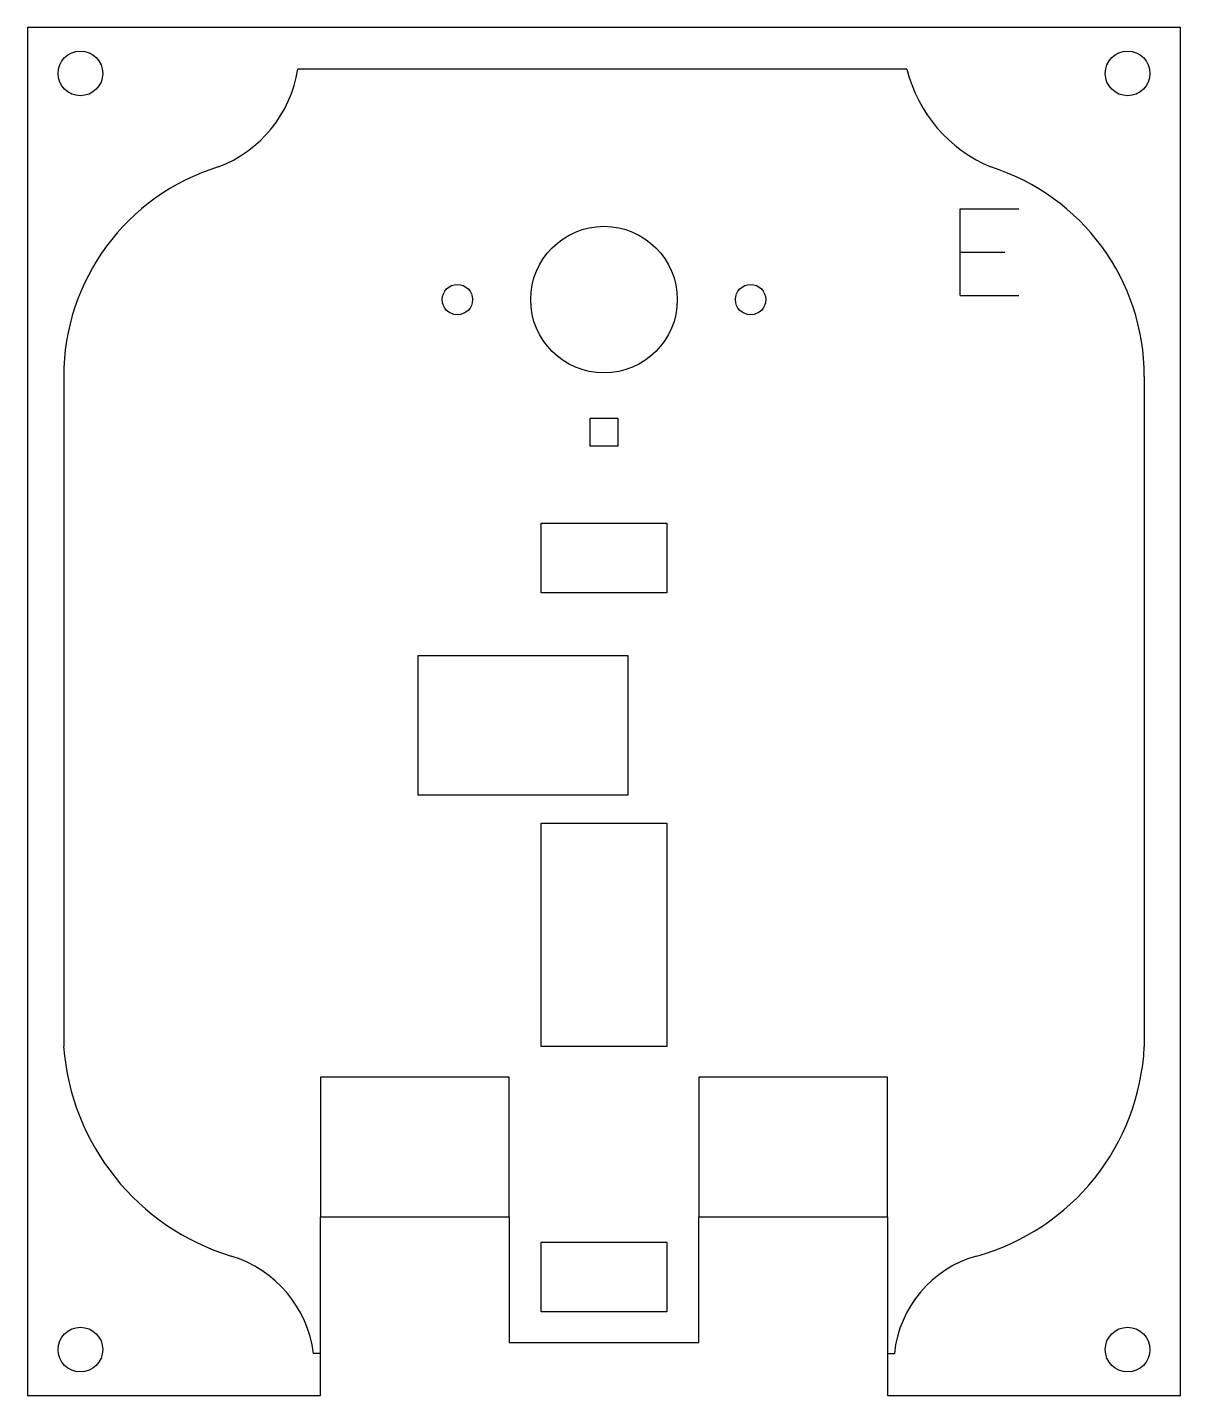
# Model space of a CAD drawing. Header units: millimetres. Extents: x 0 to 82.6, y 0 to 98.
import ezdxf

# ---------------------------------------------------------------- set-up
doc = ezdxf.new("R2010")
doc.units = ezdxf.units.MM
doc.layers.get('0').update_dxf_attribs({"linetype": 'CONTINUOUS'})

msp = doc.modelspace()

# ---------------------------------------------------------------- linework, layer by layer
for p, q in [((0, 98), (0, 0)), ((82.6, 98), (0, 98)), ((82.6, 0), (82.6, 98)), ((63, 95), (19.367, 95)), ((66.811, 78.802), (66.811, 85)), ((66.811, 85), (71, 85)), ((66.811, 81.901), (70, 81.901)), ((66.811, 78.802), (71, 78.802)), ((2.6, 73), (2.6, 25)), ((80, 73), (80, 25)), ((21, 0), (21, 12.8)), ((21, 12.8), (34.5, 12.8)), ((34.5, 12.8), (34.5, 3.8)), ((48.1, 3.8), (48.1, 12.8)), ((48.1, 12.8), (61.6, 12.8)), ((61.6, 12.8), (61.6, 0)), ((21, 3.027), (20.5, 3.027)), ((34.5, 3.8), (48.1, 3.8)), ((61.6, 3.027), (62.1, 3.027)), ((61.6, 0), (82.6, 0))]:
    msp.add_line(p, q)
for points in [[(61.6, 0), (82.6, 0), (82.6, 98), (0, 98), (0, 0), (21, 0), (21, 12.8), (34.5, 12.8), (34.5, 3.8), (48.1, 3.8), (48.1, 12.8), (61.6, 12.8)], [(40.3, 70), (42.3, 70), (42.3, 68), (40.3, 68)], [(36.8, 62.5), (45.8, 62.5), (45.8, 57.5), (36.8, 57.5)], [(28, 53), (43, 53), (43, 43), (28, 43)], [(36.8, 41), (45.8, 41), (45.8, 25), (36.8, 25)], [(21, 12.8), (34.5, 12.8), (34.5, 22.8), (21, 22.8)], [(48.1, 12.8), (61.6, 12.8), (61.6, 22.8), (48.1, 22.8)], [(36.8, 11), (45.8, 11), (45.8, 6), (36.8, 6)]]:
    msp.add_lwpolyline(points, close=True)
for centre, radius in [((3.8, 94.7), 1.6), ((3.8, 94.7), 1.6), ((78.8, 94.7), 1.6), ((78.8, 94.7), 1.6), ((41.3, 78.5), 5.25), ((41.3, 78.5), 5.25), ((30.8, 78.5), 1.09), ((51.8, 78.5), 1.09), ((3.8, 3.3), 1.6), ((3.8, 3.3), 1.6), ((78.8, 3.3), 1.6), ((78.8, 3.3), 1.6)]:
    msp.add_circle(centre, radius)
for centre, radius, start, end in [((10.493, 96.404), 8.985, 290.70488, 351.0074), ((73, 97.5), 10.308, 194.03624, 247.16635), ((18.298, 73), 15.698, 107.14666, 180), ((64.273, 73), 15.727, 0, 72.50768), ((19.567, 26.268), 17.015, 184.27288, 253.02521), ((63.605, 25.816), 16.415, 285.52903, 357.15136), ((12.138, 1.927), 8.434, 7.4881, 73.02521), ((70.173, 2.179), 8.118, 105.52903, 174.0045)]:
    msp.add_arc(centre, radius, start, end)

doc.saveas('drawing.dxf')
